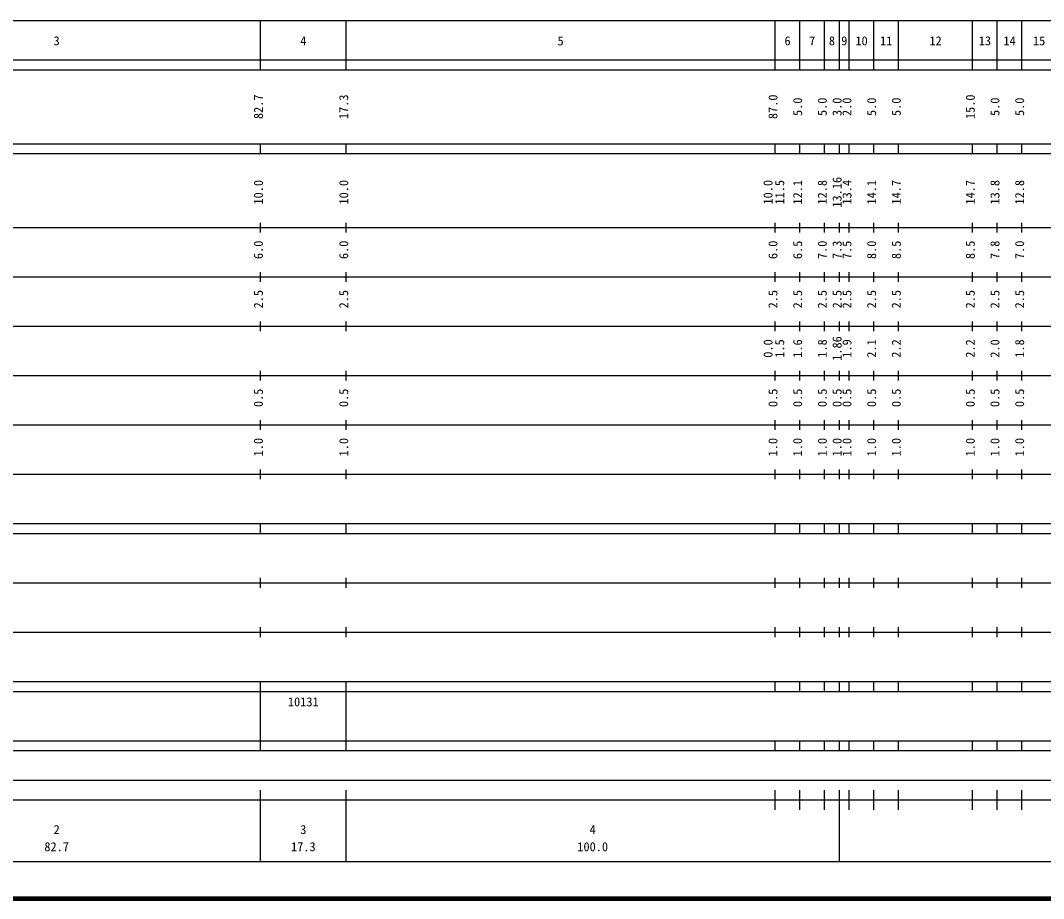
# Model space of a CAD drawing. Units: millimetres on the paper, enlarged 1000 times. Extents: x 40000 to 680000, y 20000 to 380000.
# Drawn here: x 202013 to 409389, y 20000 to 198000 of the extents above; entities that cross this region are included whole.
import ezdxf
from ezdxf.enums import TextEntityAlignment as Align

# ---------------------------------------------------------------- set-up
doc = ezdxf.new("R2010")
doc.units = ezdxf.units.MM
doc.header["$LTSCALE"] = 1000
doc.layers.add('S-TTL', color=2, linetype='Continuous', lineweight=140)
doc.layers.add('S-TTL-BAND', color=7, linetype='Continuous', lineweight=25)
doc.styles.add('ＭＳ ゴシック', font='')
doc.styles.get('ＭＳ ゴシック').set_extended_font_data('MS Gothic')

msp = doc.modelspace()

# ---------------------------------------------------------------- linework, layer by layer
at = {"layer": 'S-TTL'}
msp.add_line((40000, 20000), (680000, 20000), dxfattribs=at)
at = {"layer": 'S-TTL-BAND'}
for p, q in [((68000, 198000), (579000, 198000)), ((250700, 188000), (250700, 198000)), ((268000, 188000), (268000, 198000)), ((355000, 188000), (355000, 198000)), ((360000, 188000), (360000, 198000)), ((365000, 188000), (365000, 198000)), ((368000, 188000), (368000, 198000)), ((370000, 188000), (370000, 198000)), ((375000, 188000), (375000, 198000)), ((380000, 188000), (380000, 198000)), ((395000, 188000), (395000, 198000)), ((400000, 188000), (400000, 198000)), ((405000, 188000), (405000, 198000)), ((40000, 190000), (579000, 190000)), ((40000, 188000), (579000, 188000)), ((40000, 173000), (579000, 173000)), ((250700, 171000), (250700, 173000)), ((268000, 171000), (268000, 173000)), ((355000, 171000), (355000, 173000)), ((360000, 171000), (360000, 173000)), ((365000, 171000), (365000, 173000)), ((368000, 171000), (368000, 173000)), ((370000, 171000), (370000, 173000)), ((375000, 171000), (375000, 173000)), ((380000, 171000), (380000, 173000)), ((395000, 171000), (395000, 173000)), ((400000, 171000), (400000, 173000)), ((405000, 171000), (405000, 173000)), ((40000, 171000), (579000, 171000)), ((40000, 156000), (579000, 156000)), ((250700, 155000), (250700, 157000)), ((268000, 155000), (268000, 157000)), ((355000, 155000), (355000, 157000)), ((360000, 155000), (360000, 157000)), ((365000, 155000), (365000, 157000)), ((368000, 155000), (368000, 157000)), ((370000, 155000), (370000, 157000)), ((375000, 155000), (375000, 157000)), ((380000, 155000), (380000, 157000)), ((395000, 155000), (395000, 157000)), ((400000, 155000), (400000, 157000)), ((405000, 155000), (405000, 157000)), ((46000, 146000), (579000, 146000)), ((250700, 145000), (250700, 147000)), ((268000, 145000), (268000, 147000)), ((355000, 145000), (355000, 147000)), ((360000, 145000), (360000, 147000)), ((365000, 145000), (365000, 147000)), ((368000, 145000), (368000, 147000)), ((370000, 145000), (370000, 147000)), ((375000, 145000), (375000, 147000)), ((380000, 145000), (380000, 147000)), ((395000, 145000), (395000, 147000)), ((400000, 145000), (400000, 147000)), ((405000, 145000), (405000, 147000)), ((250700, 135000), (250700, 137000)), ((268000, 135000), (268000, 137000)), ((355000, 135000), (355000, 137000)), ((360000, 135000), (360000, 137000)), ((365000, 135000), (365000, 137000)), ((368000, 135000), (368000, 137000)), ((370000, 135000), (370000, 137000)), ((375000, 135000), (375000, 137000)), ((380000, 135000), (380000, 137000)), ((395000, 135000), (395000, 137000)), ((400000, 135000), (400000, 137000)), ((405000, 135000), (405000, 137000)), ((52000, 136000), (579000, 136000)), ((250700, 125000), (250700, 127000)), ((268000, 125000), (268000, 127000)), ((355000, 125000), (355000, 127000)), ((360000, 125000), (360000, 127000)), ((365000, 125000), (365000, 127000)), ((368000, 125000), (368000, 127000)), ((370000, 125000), (370000, 127000)), ((375000, 125000), (375000, 127000)), ((380000, 125000), (380000, 127000)), ((395000, 125000), (395000, 127000)), ((400000, 125000), (400000, 127000)), ((405000, 125000), (405000, 127000)), ((46000, 126000), (579000, 126000)), ((250700, 115000), (250700, 117000)), ((268000, 115000), (268000, 117000)), ((355000, 115000), (355000, 117000)), ((360000, 115000), (360000, 117000)), ((365000, 115000), (365000, 117000)), ((368000, 115000), (368000, 117000)), ((370000, 115000), (370000, 117000)), ((375000, 115000), (375000, 117000)), ((380000, 115000), (380000, 117000)), ((395000, 115000), (395000, 117000)), ((400000, 115000), (400000, 117000)), ((405000, 115000), (405000, 117000)), ((52000, 116000), (579000, 116000)), ((46000, 106000), (579000, 106000)), ((250700, 105000), (250700, 107000)), ((268000, 105000), (268000, 107000)), ((355000, 105000), (355000, 107000)), ((360000, 105000), (360000, 107000)), ((365000, 105000), (365000, 107000)), ((368000, 105000), (368000, 107000)), ((370000, 105000), (370000, 107000)), ((375000, 105000), (375000, 107000)), ((380000, 105000), (380000, 107000)), ((395000, 105000), (395000, 107000)), ((400000, 105000), (400000, 107000)), ((405000, 105000), (405000, 107000)), ((40000, 96000), (579000, 96000)), ((250700, 94000), (250700, 96000)), ((268000, 94000), (268000, 96000)), ((355000, 94000), (355000, 96000)), ((360000, 94000), (360000, 96000)), ((365000, 94000), (365000, 96000)), ((368000, 94000), (368000, 96000)), ((370000, 94000), (370000, 96000)), ((375000, 94000), (375000, 96000)), ((380000, 94000), (380000, 96000)), ((395000, 94000), (395000, 96000)), ((400000, 94000), (400000, 96000)), ((405000, 94000), (405000, 96000)), ((40000, 94000), (579000, 94000)), ((49000, 84000), (579000, 84000)), ((250700, 83000), (250700, 85000)), ((268000, 83000), (268000, 85000)), ((355000, 83000), (355000, 85000)), ((360000, 83000), (360000, 85000)), ((365000, 83000), (365000, 85000)), ((368000, 83000), (368000, 85000)), ((370000, 83000), (370000, 85000)), ((375000, 83000), (375000, 85000)), ((380000, 83000), (380000, 85000)), ((395000, 83000), (395000, 85000)), ((400000, 83000), (400000, 85000)), ((405000, 83000), (405000, 85000)), ((250700, 73000), (250700, 75000)), ((268000, 73000), (268000, 75000)), ((355000, 73000), (355000, 75000)), ((360000, 73000), (360000, 75000)), ((365000, 73000), (365000, 75000)), ((368000, 73000), (368000, 75000)), ((370000, 73000), (370000, 75000)), ((375000, 73000), (375000, 75000)), ((380000, 73000), (380000, 75000)), ((395000, 73000), (395000, 75000)), ((400000, 73000), (400000, 75000)), ((405000, 73000), (405000, 75000)), ((40000, 74000), (579000, 74000)), ((40000, 64000), (579000, 64000)), ((250700, 62000), (250700, 64000)), ((268000, 62000), (268000, 64000)), ((355000, 62000), (355000, 64000)), ((360000, 62000), (360000, 64000)), ((365000, 62000), (365000, 64000)), ((368000, 62000), (368000, 64000)), ((370000, 62000), (370000, 64000)), ((375000, 62000), (375000, 64000)), ((380000, 62000), (380000, 64000)), ((395000, 62000), (395000, 64000)), ((400000, 62000), (400000, 64000)), ((405000, 62000), (405000, 64000)), ((40000, 62000), (579000, 62000)), ((250700, 52000), (250700, 62000)), ((268000, 52000), (268000, 62000)), ((40000, 52000), (579000, 52000)), ((250700, 50000), (250700, 52000)), ((268000, 50000), (268000, 52000)), ((355000, 50000), (355000, 52000)), ((360000, 50000), (360000, 52000)), ((365000, 50000), (365000, 52000)), ((368000, 50000), (368000, 52000)), ((370000, 50000), (370000, 52000)), ((375000, 50000), (375000, 52000)), ((380000, 50000), (380000, 52000)), ((395000, 50000), (395000, 52000)), ((400000, 50000), (400000, 52000)), ((405000, 50000), (405000, 52000)), ((40000, 50000), (579000, 50000)), ((71000, 44000), (565000, 44000)), ((250700, 27500), (250700, 42000)), ((268000, 27500), (268000, 42000)), ((355000, 38000), (355000, 42000)), ((360000, 38000), (360000, 42000)), ((365000, 38000), (365000, 42000)), ((368000, 27500), (368000, 42000)), ((370000, 38000), (370000, 42000)), ((375000, 38000), (375000, 42000)), ((380000, 38000), (380000, 42000)), ((395000, 38000), (395000, 42000)), ((400000, 38000), (400000, 42000)), ((405000, 38000), (405000, 42000)), ((40000, 40000), (579000, 40000)), ((68000, 27500), (579000, 27500))]:
    msp.add_line(p, q, dxfattribs=at)

# ---------------------------------------------------------------- texts
at = {"layer": 'S-TTL-BAND', "style": 'ＭＳ ゴシック'}
for s, p in [('3', (209350, 192405)), ('4', (259350, 192405)), ('5', (311500, 192405)), ('6', (357500, 192405)), ('7', (362500, 192405)), ('8', (366500, 192405)), ('9', (369000, 192405)), ('10', (372500, 192405)), ('11', (377500, 192405)), ('12', (387500, 192405)), ('13', (397500, 192405)), ('14', (402500, 192405)), ('15', (408500, 192405)), ('2', (209350, 32523)), ('3', (259350, 32523)), ('4', (318000, 32523)), ('82.7', (209350, 29033)), ('17.3', (259350, 29033)), ('100.0', (318000, 29033))]:
    msp.add_text(s, height=1833, dxfattribs=at).set_placement(p, align=Align.BOTTOM_CENTER)
for s, p in [('82.7', (251700, 180500)), ('17.3', (269000, 180500)), ('87.0', (356000, 180500)), ('15.0', (396000, 180500)), ('5.0', (361000, 180500)), ('5.0', (366000, 180500)), ('3.0', (369000, 180500)), ('2.0', (371000, 180500)), ('5.0', (376000, 180500)), ('5.0', (381000, 180500)), ('5.0', (401000, 180500)), ('5.0', (406000, 180500)), ('13.16', (369000, 163174)), ('10.0', (251700, 163174)), ('10.0', (269000, 163174)), ('10.0', (355000, 163174)), ('11.5', (357370, 163174)), ('12.1', (361000, 163174)), ('12.8', (366000, 163174)), ('13.4', (371000, 163174)), ('14.1', (376000, 163174)), ('14.7', (381000, 163174)), ('14.7', (396000, 163174)), ('13.8', (401000, 163174)), ('12.8', (406000, 163174)), ('6.0', (251700, 151500)), ('6.0', (269000, 151500)), ('6.0', (356000, 151500)), ('6.5', (361000, 151500)), ('7.0', (366000, 151500)), ('7.3', (369000, 151500)), ('7.5', (371000, 151500)), ('8.0', (376000, 151500)), ('8.5', (381000, 151500)), ('8.5', (396000, 151500)), ('7.8', (401000, 151500)), ('7.0', (406000, 151500)), ('2.5', (251700, 141500)), ('2.5', (269000, 141500)), ('2.5', (356000, 141500)), ('2.5', (361000, 141500)), ('2.5', (366000, 141500)), ('2.5', (369000, 141500)), ('2.5', (371000, 141500)), ('2.5', (376000, 141500)), ('2.5', (381000, 141500)), ('2.5', (396000, 141500)), ('2.5', (401000, 141500)), ('2.5', (406000, 141500)), ('0.0', (355000, 131500)), ('1.5', (357370, 131500)), ('1.6', (361000, 131500)), ('1.8', (366000, 131500)), ('1.86', (369000, 131500)), ('1.9', (371000, 131500)), ('2.1', (376000, 131500)), ('2.2', (381000, 131500)), ('2.2', (396000, 131500)), ('2.0', (401000, 131500)), ('1.8', (406000, 131500)), ('0.5', (251700, 121500)), ('0.5', (269000, 121500)), ('0.5', (356000, 121500)), ('0.5', (361000, 121500)), ('0.5', (366000, 121500)), ('0.5', (369000, 121500)), ('0.5', (371000, 121500)), ('0.5', (376000, 121500)), ('0.5', (381000, 121500)), ('0.5', (396000, 121500)), ('0.5', (401000, 121500)), ('0.5', (406000, 121500)), ('1.0', (251700, 111500)), ('1.0', (269000, 111500)), ('1.0', (356000, 111500)), ('1.0', (361000, 111500)), ('1.0', (366000, 111500)), ('1.0', (369000, 111500)), ('1.0', (371000, 111500)), ('1.0', (376000, 111500)), ('1.0', (381000, 111500)), ('1.0', (396000, 111500)), ('1.0', (401000, 111500)), ('1.0', (406000, 111500))]:
    msp.add_text(s, height=1833, rotation=90, dxfattribs=at).set_placement(p, align=Align.BOTTOM_CENTER)
msp.add_text('10131', height=1833, dxfattribs=at).set_placement((256225, 58405), align=Align.BOTTOM_LEFT)

doc.saveas('drawing.dxf')
